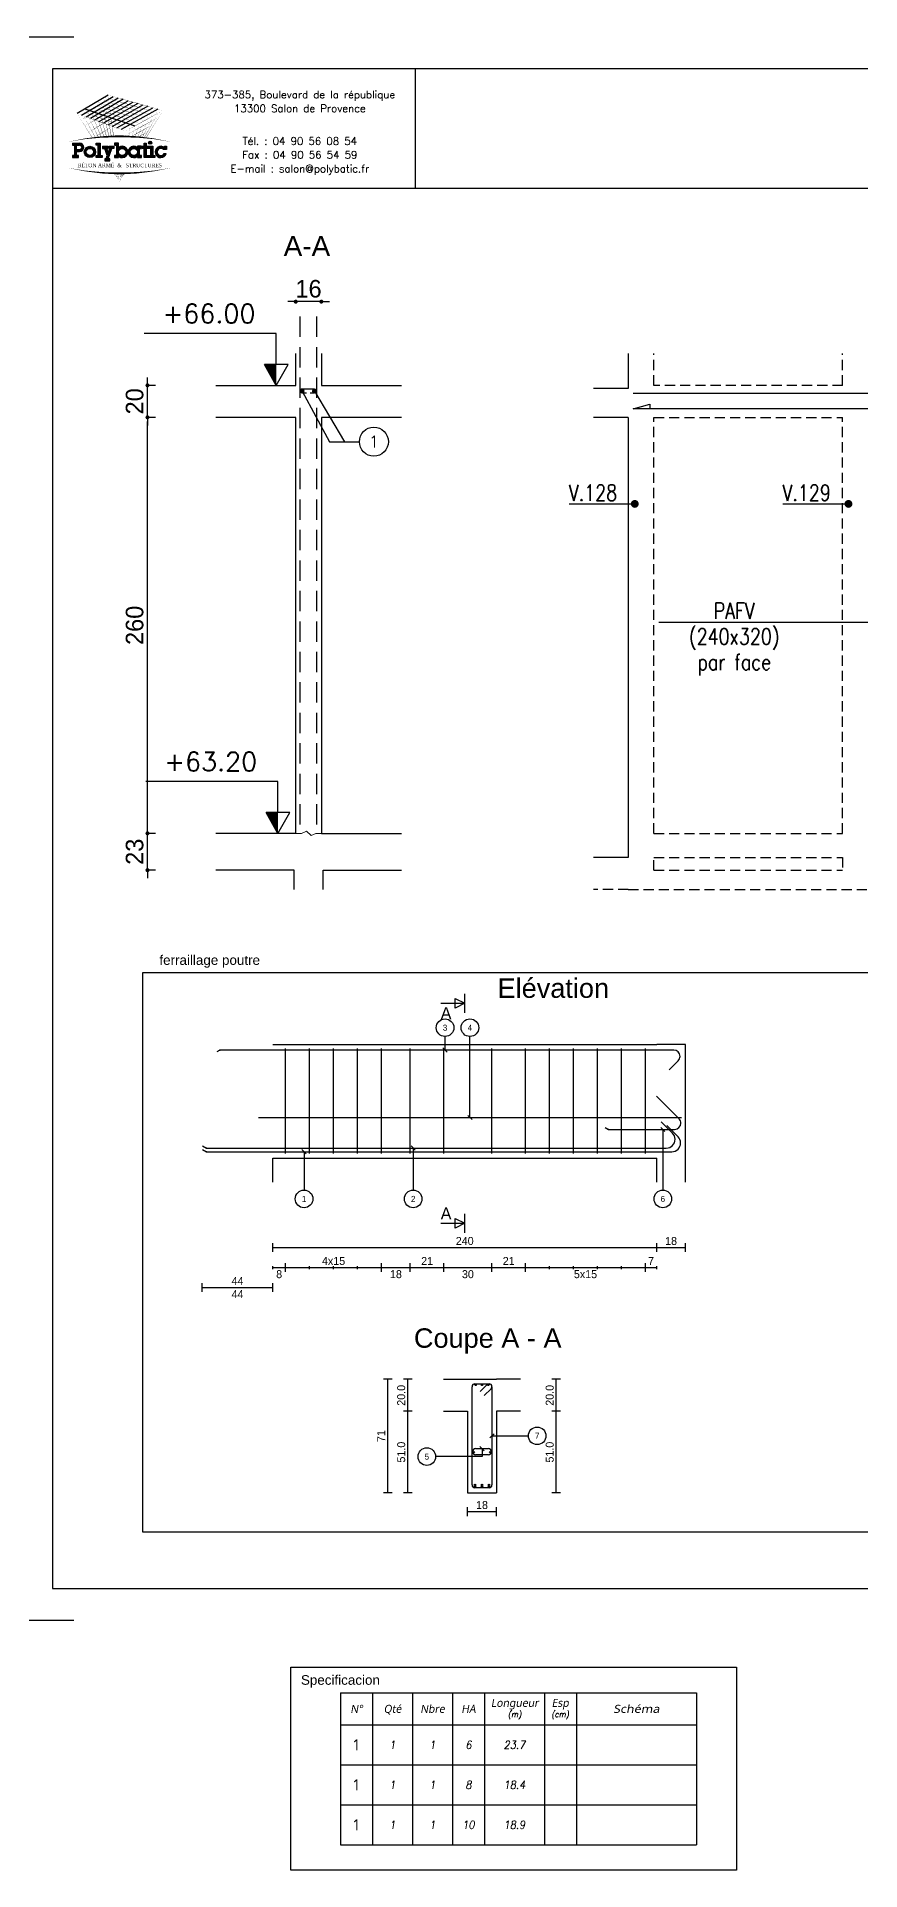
# Model space of a CAD drawing. Header units: metres. Extents: x -5618 to 118954, y -306 to 4637.
# Drawn here: x 57651 to 58165, y 448 to 1594 of the extents above; entities that cross this region are included whole.
import ezdxf
from ezdxf.enums import TextEntityAlignment as Align

# ---------------------------------------------------------------- set-up
doc = ezdxf.new("R2010")
doc.units = ezdxf.units.M
doc.linetypes.add('CACHE', pattern=[9.525, 6.35, -3.175])
doc.linetypes.add('CACHEX2', pattern=[19.05, 12.7, -6.35])
for name, color, linetype in [('1', 7, 'Continuous'), ('104', 7, 'Continuous'), ('173', 7, 'Continuous'), ('5', 7, 'Continuous'), ('6', 7, 'Continuous'), ('7', 7, 'Continuous'), ('COTATION', 1, 'Continuous'), ('GO-FER-HA', 140, 'Continuous'), ('GO-TEXTE', 9, 'Continuous'), ('GO-TEXTE-FER', 3, 'Continuous'), ('K_ENT_M_Building_V.76', 7, 'Continuous'), ('STR_COTATION', 1, 'Continuous'), ('STR_TS', 22, 'Continuous'), ('STR_TS_TXT', 7, 'Continuous'), ('STR_VOI-POT', 6, 'Continuous')]:
    doc.layers.add(name, color=color, linetype=linetype)
doc.layers.add('Kofragna_forma', color=7, linetype='Continuous', lineweight=70)
doc.styles.add('ARIAL', font='ARIAL.TTF')
doc.styles.add('GrDimensions', font='simplex.shx')
doc.styles.add('POLYBATIC', font='TIMES.TTF')
doc.styles.add('schéma', font='simplex.shx')
doc.styles.add('Tableau', font='romans.shx', dxfattribs={"width": 0.9, "oblique": 10})
doc.styles.add('Tableau2', font='trebuc.TTF', dxfattribs={"width": 0.9, "oblique": 10})
doc.styles.add('TEXTE', font='romans.shx')
doc.styles.add('TEXTE TS', font='romans.shx', dxfattribs={"width": 0.7, "oblique": 15})
doc.styles.add('TEXTEBA', font='ARIAL.TTF')
doc.dimstyles.new('COUPE-20', dxfattribs={"dimscale": 0.5, "dimtxt": 22, "dimasz": 5, "dimexe": 0.05, "dimexo": 0, "dimgap": 5, "dimtad": 1, "dimdec": 0, "dimdsep": 46, "dimtxsty": 'Standard', "dimblk1": 'DOT', "dimblk2": 'DOT', "dimsah": 1, "dimcen": 0, "dimdle": 150, "dimclrd": 1, "dimclre": 1, "dimclrt": 7, "dimadec": 0, "dimazin": 0, "dimtfac": 1, "dimtdec": 0, "dimtix": 1, "dimtmove": 2, "dimatfit": 3, "dimldrblk": 'DOT', "dimfxl": 0, "dimtvp": 1, "dimtolj": 1, "dimtzin": 0, "dimarcsym": 0})

# ---------------------------------------------------------------- blocks, each defined once
blk = doc.blocks.new('A$C492E529B')
h = blk.add_hatch(color=256)
h.paths.add_polyline_path([(-1.983, 0.1), (-2.083, 0.1), (-2.083, 0.3), (-1.933, 0.3, 1), (-1.933, 0.7), (-2.283, 0.7), (-2.283, 0.6), (-2.183, 0.6), (-2.183, 0.1), (-2.283, 0.1), (-2.283, 0), (-1.983, 0)])
h.paths.add_polyline_path([(-2.083, 0.4), (-2.083, 0.6), (-1.933, 0.6, -1), (-1.933, 0.4)], flags=16)
h = blk.add_hatch(color=256)
h.paths.add_polyline_path([(-1.158, 0.275, 1), (-1.708, 0.275, 1)])
h.paths.add_polyline_path([(-1.608, 0.275, -1), (-1.258, 0.275, -1)], flags=16)
for color, points in [(256, [(-0.938, 0.7), (-1.138, 0.7), (-1.138, 0.6), (-1.038, 0.6), (-1.038, 0.1), (-1.138, 0.1), (-1.138, 0), (-0.838, 0), (-0.838, 0.1), (-0.938, 0.1)]), (256, [(-0.367, 0.45), (-0.268, 0.45), (-0.268, 0.55), (-0.523, 0.55), (-0.523, 0.45), (-0.473, 0.45), (-0.543, 0.253), (-0.612, 0.45), (-0.562, 0.45), (-0.562, 0.55), (-0.818, 0.55), (-0.818, 0.45), (-0.718, 0.45), (-0.595, 0.101), (-0.648, -0.05), (-0.718, -0.05), (-0.718, -0.15), (-0.468, -0.15), (-0.468, -0.05), (-0.543, -0.05)]), (256, [(1.393, 0.55), (1.292, 0.55), (1.292, 0.7), (1.193, 0.7), (1.193, 0.55), (1.093, 0.55), (1.093, 0.45), (1.193, 0.45), (1.193, 0), (1.393, 0), (1.393, 0.1), (1.292, 0.1), (1.292, 0.45), (1.393, 0.45)]), (140, [(1.413, 0.725, 1), (1.563, 0.725, 1)]), (256, [(1.613, 0.55), (1.413, 0.55), (1.413, 0.45), (1.513, 0.45), (1.513, 0.1), (1.413, 0.1), (1.413, 0), (1.712, 0), (1.712, 0.1), (1.613, 0.1)]), (256, [(2.13, 0.4), (2.283, 0.4), (2.283, 0.55), (2.183, 0.55), (2.183, 0.487, 3.359496), (2.272, 0.2), (2.166, 0.2, -3.125802)])]:
    blk.add_hatch(color=color).paths.add_polyline_path(points)
h = blk.add_hatch(color=256)
h.paths.add_polyline_path([(-0.047, 0.487), (-0.047, 0.7), (-0.248, 0.7), (-0.248, 0.6), (-0.147, 0.6), (-0.147, 0.1), (-0.248, 0.1), (-0.248, 0), (-0.047, 0), (-0.047, 0.063, 2.12132)])
h.paths.add_polyline_path([(-0.047, 0.275, -1), (0.303, 0.275, -1)], flags=16)
h = blk.add_hatch(color=256)
h.paths.add_polyline_path([(1.073, 0.1), (0.973, 0.1), (0.973, 0.45), (1.073, 0.45), (1.073, 0.55), (0.873, 0.55), (0.873, 0.487, 2.12132), (0.873, 0.063), (0.873, 0), (1.073, 0)])
h.paths.add_polyline_path([(0.523, 0.275, -1), (0.873, 0.275, -1)], flags=16)
for p, q in [((-0.595, 0.101), (-0.718, 0.45)), ((-0.648, -0.05), (-0.595, 0.101)), ((-0.543, 0.253), (-0.612, 0.45)), ((-0.543, -0.05), (-0.367, 0.45)), ((-0.543, 0.253), (-0.473, 0.45)), ((0.873, 0.55), (0.873, 0.487)), ((1.073, 0.55), (0.873, 0.55)), ((0.873, 0.063), (0.873, 0)), ((0.973, 0.1), (0.973, 0.45)), ((0.973, 0.45), (1.073, 0.45)), ((1.073, 0.1), (0.973, 0.1)), ((1.073, 0.45), (1.073, 0.55)), ((1.073, 0), (1.073, 0.1)), ((2.166, 0.2), (2.272, 0.2)), ((0.873, 0), (1.073, 0))]:
    blk.add_line(p, q)
for points in [[(-2.283, 0.7), (-1.933, 0.7)], [(-2.283, 0.7), (-2.283, 0.6), (-2.183, 0.6), (-2.183, 0.1), (-2.283, 0.1), (-2.283, 0), (-1.983, 0), (-1.983, 0.1), (-2.083, 0.1), (-2.083, 0.3), (-1.933, 0.3)], [(-2.083, 0.4), (-2.083, 0.6), (-1.933, 0.6)], [(-2.083, 0.4), (-1.933, 0.4)], [(-1.138, 0.7), (-0.938, 0.7), (-0.938, 0.1), (-0.838, 0.1), (-0.838, 0), (-1.138, 0), (-1.138, 0.1), (-1.038, 0.1), (-1.038, 0.6), (-1.138, 0.6), (-1.138, 0.7)], [(-0.818, 0.55), (-0.562, 0.55)], [(-0.818, 0.55), (-0.818, 0.45), (-0.718, 0.45)], [(-0.612, 0.45), (-0.562, 0.45), (-0.562, 0.55)], [(-0.523, 0.55), (-0.268, 0.55), (-0.268, 0.45), (-0.367, 0.45)], [(-0.473, 0.45), (-0.523, 0.45), (-0.523, 0.55)], [(-0.248, 0.7), (-0.248, 0.6), (-0.147, 0.6), (-0.147, 0.1), (-0.248, 0.1), (-0.248, 0), (-0.047, 0), (-0.047, 0.063)], [(-0.047, 0.487), (-0.047, 0.7), (-0.248, 0.7)], [(1.093, 0.55), (1.193, 0.55), (1.193, 0.7), (1.292, 0.7), (1.292, 0.55), (1.393, 0.55), (1.393, 0.45), (1.292, 0.45), (1.292, 0.1), (1.393, 0.1), (1.393, 0), (1.193, 0), (1.193, 0.45), (1.093, 0.45)], [(1.093, 0.45), (1.093, 0.55)], [(1.413, 0.45), (1.413, 0.55), (1.613, 0.55), (1.613, 0.1), (1.712, 0.1), (1.712, 0), (1.413, 0), (1.413, 0.1), (1.513, 0.1), (1.513, 0.45), (1.413, 0.45)], [(2.183, 0.487), (2.183, 0.55), (2.283, 0.55), (2.283, 0.4), (2.13, 0.4)], [(-0.648, -0.05), (-0.718, -0.05), (-0.718, -0.15), (-0.468, -0.15), (-0.468, -0.05), (-0.543, -0.05)]]:
    blk.add_lwpolyline(points)
for centre, radius in [((-1.433, 0.275), 0.275), ((-1.433, 0.275), 0.175), ((0.128, 0.275), 0.175), ((0.698, 0.275), 0.175)]:
    blk.add_circle(centre, radius)
at = {"color": 140}
blk.add_circle((1.488, 0.725), 0.075, dxfattribs=at)
for centre, radius, start, end in [((-1.933, 0.5), 0.2, 270, 90), ((-1.933, 0.5), 0.1, 270, 90), ((0.128, 0.275), 0.275, 230.4788, 129.5212), ((0.698, 0.275), 0.275, 50.4788, 309.5212), ((2.008, 0.275), 0.275, 50.4788, 344.17338), ((2.008, 0.275), 0.175, 45.58469, 334.62307)]:
    blk.add_arc(centre, radius, start, end)
blk = doc.blocks.new('POLYBATIC')
at = {"color": 140}
for p, q in [((-0.43, 3.281), (-1.602, 2.578)), ((-1.435, 2.518), (-0.241, 3.228)), ((-1.268, 2.457), (-0.053, 3.175)), ((0.135, 3.121), (-1.101, 2.397)), ((-0.934, 2.337), (0.323, 3.068)), ((-0.767, 2.276), (0.511, 3.015)), ((0.7, 2.962), (-0.6, 2.216)), ((-0.433, 2.156), (0.888, 2.908)), ((1.076, 2.855), (-0.266, 2.095)), ((-0.099, 2.035), (1.264, 2.802)), ((-1.309, 2.754), (0.586, 2.109)), ((1.452, 2.749), (0.067, 1.974))]:
    blk.add_line(p, q, dxfattribs=at)
for points in [[(-1.602, 2.578, 0, 0.0156, 0), (-1.016, 2.93, 0, 0, 0)], [(-1.435, 2.518, 0, 0.0156, 0), (-0.838, 2.873, 0, 0, 0)], [(-1.268, 2.457, 0, 0.0156, 0), (-0.661, 2.816, 0, 0, 0)], [(-0.2, 2.524, 0.0156, 0, 0), (-1.162, 2.842, 0, 0, 0)], [(-0.692, 1.693, 0.0126, 0, 0), (-1.162, 2.842, 0, 0, 0)], [(-1.016, 2.93, 0.0156, 0, 0), (-0.43, 3.281, 0, 0, 0)], [(-0.039, 2.617, 0.0156, 0, 0), (-1.016, 2.93, 0, 0, 0)], [(-0.589, 1.7, 0.0131, 0, 0), (-1.016, 2.93, 0, 0, 0)], [(-0.391, 2.983, 0, 0.0156, 0), (-0.923, 2.663, 0, 0, 0)], [(0.122, 2.71, 0.0156, 0, 0), (-0.869, 3.018, 0, 0, 0)], [(-0.491, 1.706, 0.0136, 0, 0), (-0.869, 3.018, 0, 0, 0)], [(-0.838, 2.873, 0.0156, 0, 0), (-0.241, 3.228, 0, 0, 0)], [(0.283, 2.803, 0.0156, 0, 0), (-0.723, 3.105, 0, 0, 0)], [(-0.398, 1.71, 0.014, 0, 0), (-0.723, 3.105, 0, 0, 0)], [(-0.661, 2.816, 0.0156, 0, 0), (-0.053, 3.175, 0, 0, 0)], [(0.444, 2.896, 0.0156, 0, 0), (-0.576, 3.193, 0, 0, 0)], [(-0.309, 1.714, 0.0145, 0, 0), (-0.576, 3.193, 0, 0, 0)], [(-0.483, 2.759, 0.0156, 0, 0), (0.135, 3.121, 0, 0, 0)], [(0.605, 2.988, 0.0156, 0, 0), (-0.43, 3.281, 0, 0, 0)], [(-0.225, 1.716, 0.0149, 0, 0), (-0.43, 3.281, 0, 0, 0)], [(-0.305, 2.702, 0.0156, 0, 0), (0.323, 3.068, 0, 0, 0)], [(-0.128, 2.646, 0.0156, 0, 0), (0.511, 3.015, 0, 0, 0)], [(0.05, 2.589, 0.0156, 0, 0), (0.7, 2.962, 0, 0, 0)], [(0.227, 2.532, 0.0156, 0, 0), (0.888, 2.908, 0, 0, 0)], [(1.289, 2.5, 0, 0.0156, 0), (0.283, 2.803, 0, 0, 0)], [(0.405, 2.475, 0.0156, 0, 0), (1.076, 2.855, 0, 0, 0)], [(1.465, 2.598, 0, 0.0156, 0), (0.444, 2.896, 0, 0, 0)], [(0.582, 2.418, 0.0156, 0, 0), (1.264, 2.802, 0, 0, 0)], [(1.641, 2.695, 0, 0.0156, 0), (0.605, 2.988, 0, 0, 0)], [(-0.684, 2.246, 0.0156, 0, 0), (-1.602, 2.578, 0, 0, 0)], [(-1.031, 1.66, 0.0111, 0, 0), (-1.602, 2.578, 0, 0, 0)], [(-1.456, 2.344, 0, 0.0156, 0), (-0.923, 2.663, 0, 0, 0)], [(-0.522, 2.339, 0.0156, 0, 0), (-1.455, 2.666, 0, 0, 0)], [(-0.913, 1.673, 0.0116, 0, 0), (-1.455, 2.666, 0, 0, 0)], [(-1.31, 2.109, 0, 0.0156, 0), (-0.831, 2.397, 0, 0, 0)], [(-0.361, 2.432, 0.0156, 0, 0), (-1.309, 2.754, 0, 0, 0)], [(-0.8, 1.684, 0.0121, 0, 0), (-1.309, 2.754, 0, 0, 0)], [(-1.165, 1.875, 0, 0.0156, 0), (-0.739, 2.131, 0, 0, 0)], [(-1.101, 2.397, 0, 0.0156, 0), (-0.483, 2.759, 0, 0, 0)], [(-0.934, 2.337, 0, 0.0156, 0), (-0.305, 2.702, 0, 0, 0)], [(-0.352, 2.685, 0, 0.0156, 0), (-0.831, 2.397, 0, 0, 0)], [(-0.767, 2.276, 0, 0.0156, 0), (-0.128, 2.646, 0, 0, 0)], [(-0.312, 2.386, 0, 0.0156, 0), (-0.739, 2.131, 0, 0, 0)], [(0.234, 1.914, 0, 0.0156, 0), (-0.684, 2.246, 0, 0, 0)], [(-0.273, 2.088, 0, 0.0156, 0), (-0.646, 1.864, 0, 0, 0)], [(-0.6, 2.216, 0, 0.0156, 0), (0.05, 2.589, 0, 0, 0)], [(0.41, 2.012, 0, 0.0156, 0), (-0.522, 2.339, 0, 0, 0)], [(-0.433, 2.156, 0, 0.0156, 0), (0.227, 2.532, 0, 0, 0)], [(0.586, 2.109, 0, 0.0156, 0), (-0.361, 2.432, 0, 0, 0)], [(-0.266, 2.095, 0, 0.0156, 0), (0.405, 2.475, 0, 0, 0)], [(0.762, 2.207, 0, 0.0156, 0), (-0.2, 2.524, 0, 0, 0)], [(-0.099, 2.035, 0, 0.0156, 0), (0.582, 2.418, 0, 0, 0)], [(0.937, 2.305, 0, 0.0156, 0), (-0.039, 2.617, 0, 0, 0)], [(0.067, 1.974, 0, 0.0156, 0), (0.76, 2.362, 0, 0, 0)], [(1.113, 2.402, 0, 0.0156, 0), (0.122, 2.71, 0, 0, 0)], [(0.213, 1.74, 0, 0.0156, 0), (0.852, 2.095, 0, 0, 0)], [(0.234, 1.914, 0, 0.0156, 0), (0.937, 2.305, 0, 0, 0)], [(0.474, 1.706, 0.00597, 0, 0), (0.586, 2.109, 0, 0, 0)], [(0.587, 1.7, 0.00718, 0, 0), (0.762, 2.207, 0, 0, 0)], [(0.689, 1.693, 0.0083, 0, 0), (0.937, 2.305, 0, 0, 0)], [(0.76, 2.362, 0.0156, 0, 0), (1.452, 2.749, 0, 0, 0)], [(0.765, 1.884, 0.0156, 0, 0), (1.342, 2.205, 0, 0, 0)], [(0.781, 1.685, 0.00933, 0, 0), (1.113, 2.402, 0, 0, 0)], [(0.852, 2.095, 0.0156, 0, 0), (1.491, 2.45, 0, 0, 0)], [(0.865, 1.678, 0.0103, 0, 0), (1.289, 2.5, 0, 0, 0)], [(0.937, 2.305, 0.0156, 0, 0), (1.641, 2.695, 0, 0, 0)], [(0.942, 1.67, 0.0112, 0, 0), (1.465, 2.598, 0, 0, 0)], [(1.012, 1.663, 0.012, 0, 0), (1.641, 2.695, 0, 0, 0)], [(-1.953, 1.508, 0, 0.0781, -0.053843), (0, 1.719, 0, 0, 0)], [(-1.019, 1.641, 0, 0.0156, 0), (-0.646, 1.864, 0, 0, 0)], [(-0.234, 1.79, 0, 0.00638, 0), (-0.365, 1.711, 0, 0.00638, 0)], [(1.953, 1.508, 0, 0.0781, 0.053843), (0, 1.719, 0, 0, 0)], [(0.21, 1.716, 0.00323, 0, 0), (0.234, 1.914, 0, 0, 0)], [(0.349, 1.712, 0.00465, 0, 0), (0.41, 2.012, 0, 0, 0)], [(0.447, 1.708, 0.00693, 0.0156, 0), (0.767, 1.886, 0, 0, 0)], [(0.68, 1.675, 0.0156, 0, 0), (1.193, 1.96, 0, 0, 0)], [(0.96, 1.668, 0.00293, 0, 0), (1.044, 1.715, 0, 0, 0)], [(-1.953, 0.523, 0, 0.0781, 0.053843), (0, 0.312, 0, 0, 0)], [(0, 0, 0, 0.00381, 0), (-0.195, 0.315, 0, 0.00381, 0)], [(0, 0, 0, 0.00368, 0), (-0.171, 0.314, 0, 0.00368, 0)], [(0, 0, 0, 0.00356, 0), (-0.149, 0.314, 0, 0.00356, 0)], [(0, 0, 0, 0.00345, 0), (-0.128, 0.313, 0, 0.00345, 0)], [(0, 0, 0, 0.00334, 0), (-0.109, 0.313, 0, 0.00334, 0)], [(0, 0, 0, 0.00324, 0), (-0.09, 0.313, 0, 0.00324, 0)], [(0, 0, 0, 0.00315, 0), (-0.073, 0.313, 0, 0.00315, 0)], [(0, 0, 0, 0.00306, 0), (-0.056, 0.313, 0, 0.00306, 0)], [(0, 0, 0, 0.00306, 0), (-0.056, 0.313, 0, 0.00306, 0)], [(0, 0, 0, 0.00298, 0), (-0.041, 0.313, 0, 0.00298, 0)], [(1.953, 0.523, 0, 0.0781, -0.053843), (0, 0.312, 0, 0, 0)], [(0, 0, 0, 0.0051, 0), (0.038, 0.313, 0, 0.0051, 0)], [(0, 0, 0, 0.00425, 0), (0.127, 0.313, 0, 0.00425, 0)], [(0, 0, 0, 0.00408, 0), (0.145, 0.314, 0, 0.00408, 0)], [(0, 0, 0, 0.00392, 0), (0.162, 0.314, 0, 0.00392, 0)], [(0, 0, 0, 0.00378, 0), (0.177, 0.314, 0, 0.00378, 0)], [(0, 0, 0, 0.00365, 0), (0.191, 0.315, 0, 0.00365, 0)], [(0, 0, 0, 0.00486, 0), (0.064, 0.313, 0, 0.00486, 0)], [(0, 0, 0, 0.00464, 0), (0.087, 0.313, 0, 0.00464, 0)], [(0, 0, 0, 0.00443, 0), (0.108, 0.313, 0, 0.00443, 0)]]:
    blk.add_lwpolyline(points, format="xyseb", dxfattribs=at)
at = {"color": 5, "xscale": 0.78125, "yscale": 0.78125, "zscale": 0.78125}
blk.add_blockref('A$C492E529B', (0, 0.91), dxfattribs=at)
at = {"lineweight": 60, "style": 'POLYBATIC'}
for s, p in [('BÉTON ARMÉ', (-1.587, 0.547)), ('STRUCTURES', (0.24, 0.547))]:
    blk.add_text(s, height=0.1406, dxfattribs=at).set_placement(p)
at = {"color": 140, "style": 'POLYBATIC'}
blk.add_text('&', height=0.141, dxfattribs=at).set_placement((0, 0.547), align=Align.CENTER)
blk = doc.blocks.new('ime')
at = {"layer": 'COTATION', "const_width": 2.5}
blk.add_lwpolyline([(1.2, 0, -1), (-1.2, 0, -1)], format="xyb", close=True, dxfattribs=at)
at = {"layer": 'COTATION'}
blk.add_lwpolyline([(41.1, 0), (0, 0)], dxfattribs=at)
at = {"layer": 'COTATION', "color": 7, "style": 'TEXTE TS', "width": 0.8}
blk.add_attdef('NAME', (9.1, 2), '', height=10, dxfattribs=at)
blk = doc.blocks.new('mrega')
at = {"layer": 'STR_TS_TXT', "style": 'TEXTE TS', "width": 0.8}
for tag, p in [('ST10', (14.5, 0)), ('DIM', (14.5, -16)), ('NOTE', (14.5, -32))]:
    blk.add_attdef(tag, text='', height=10, dxfattribs=at).set_placement(p, align=Align.CENTER)
blk = doc.blocks.new('_DOT')
at = {"color": 0, "linetype": 'ByBlock'}
blk.add_line((-0.5, 0), (-1, 0), dxfattribs=at)
at = {"color": 0, "linetype": 'ByBlock', "const_width": 0.5}
blk.add_lwpolyline([(-0.25, 0, 1), (0.25, 0, 1)], format="xyb", close=True, dxfattribs=at)
blk = doc.blocks.new('*D1091')
at = {"layer": 'COTATION', "color": 1, "lineweight": -2, "ltscale": 4.5}
for p, q in [((57719.8, 1098.3), (57719.8, 1100.8)), ((57724.8, 1095.8), (57719.7, 1095.8)), ((57719.8, 1072.8), (57719.8, 1095.8)), ((57724.8, 1072.8), (57719.7, 1072.8)), ((57719.8, 1070.3), (57719.8, 1067.8))]:
    blk.add_line(p, q, dxfattribs=at)
at = {"layer": 'DEFPOINTS', "color": 0, "lineweight": -3, "ltscale": 4.5}
for p in [(57719.8, 1095.8), (57762.5, 1095.8), (57762.5, 1072.8)]:
    blk.add_point(p, dxfattribs=at)
at = {"layer": 'COTATION', "color": 1, "lineweight": -2, "ltscale": 4.5, "xscale": 2.5, "yscale": 2.5, "zscale": 2.5}
for p, rotation in [((57719.8, 1095.8), 270), ((57719.8, 1072.8), 90)]:
    blk.add_blockref('_DOT', p, dxfattribs=dict(at, rotation=rotation))
at = {"layer": 'COTATION', "color": 7, "lineweight": -3, "ltscale": 4.5, "insert": (57711.8, 1084.3), "char_height": 11, "attachment_point": 5, "rotation": 90}
blk.add_mtext('\\A1;23', dxfattribs=at)
blk = doc.blocks.new('*D1092')
at = {"layer": 'COTATION', "color": 1, "lineweight": -2, "ltscale": 4.5}
for p, q in [((57724.8, 1355.8), (57719.7, 1355.8)), ((57719.8, 1098.3), (57719.8, 1353.3)), ((57724.8, 1095.8), (57719.7, 1095.8))]:
    blk.add_line(p, q, dxfattribs=at)
at = {"layer": 'DEFPOINTS', "color": 0, "lineweight": -3, "ltscale": 4.5}
for p in [(57719.8, 1355.8), (57762.5, 1355.8), (57762.5, 1095.8)]:
    blk.add_point(p, dxfattribs=at)
at = {"layer": 'COTATION', "color": 1, "lineweight": -2, "ltscale": 4.5, "xscale": 2.5, "yscale": 2.5, "zscale": 2.5}
for p, rotation in [((57719.8, 1355.8), 90), ((57719.8, 1095.8), 270)]:
    blk.add_blockref('_DOT', p, dxfattribs=dict(at, rotation=rotation))
at = {"layer": 'COTATION', "color": 7, "lineweight": -3, "ltscale": 4.5, "insert": (57711.8, 1225.8), "char_height": 11, "attachment_point": 5, "rotation": 90}
blk.add_mtext('\\A1;260', dxfattribs=at)
blk = doc.blocks.new('*D1093')
at = {"layer": 'COTATION', "color": 1, "lineweight": -2, "ltscale": 4.5}
for p, q in [((57724.8, 1375.8), (57719.7, 1375.8)), ((57719.8, 1378.3), (57719.8, 1380.8)), ((57719.8, 1355.8), (57719.8, 1375.8)), ((57724.8, 1355.8), (57719.7, 1355.8)), ((57719.8, 1353.3), (57719.8, 1350.8))]:
    blk.add_line(p, q, dxfattribs=at)
at = {"layer": 'DEFPOINTS', "color": 0, "lineweight": -3, "ltscale": 4.5}
for p in [(57719.8, 1375.8), (57762.5, 1375.8), (57762.5, 1355.8)]:
    blk.add_point(p, dxfattribs=at)
at = {"layer": 'COTATION', "color": 1, "lineweight": -2, "ltscale": 4.5, "xscale": 2.5, "yscale": 2.5, "zscale": 2.5}
for p, rotation in [((57719.8, 1375.8), 270), ((57719.8, 1355.8), 90)]:
    blk.add_blockref('_DOT', p, dxfattribs=dict(at, rotation=rotation))
at = {"layer": 'COTATION', "color": 7, "lineweight": -3, "ltscale": 4.5, "insert": (57711.8, 1365.8), "char_height": 11, "attachment_point": 5, "rotation": 90}
blk.add_mtext('\\A1;20', dxfattribs=at)
blk = doc.blocks.new('*D1094')
at = {"layer": 'DEFPOINTS', "color": 0, "lineweight": -3, "ltscale": 4.5}
for p in [(57812.5, 1428.1), (57812.5, 1395.8, 187.7), (57828.5, 1395.8, 187.7)]:
    blk.add_point(p, dxfattribs=at)
at = {"layer": 'STR_COTATION', "color": 1, "lineweight": -2, "ltscale": 4.5}
for p, q in [((57810, 1428.1), (57807.5, 1428.1)), ((57812.5, 1428.1), (57812.5, 1428.1)), ((57828.5, 1428.1), (57812.5, 1428.1)), ((57828.5, 1428.1), (57828.5, 1428.1)), ((57831, 1428.1), (57833.5, 1428.1))]:
    blk.add_line(p, q, dxfattribs=at)
at = {"layer": 'STR_COTATION', "color": 1, "lineweight": -2, "ltscale": 4.5, "xscale": 2.5, "yscale": 2.5, "zscale": 2.5}
blk.add_blockref('_DOT', (57812.5, 1428.1), dxfattribs=at)
at = {"layer": 'STR_COTATION', "color": 1, "lineweight": -2, "ltscale": 4.5, "xscale": 2.5, "yscale": 2.5, "zscale": 2.5, "rotation": 180}
blk.add_blockref('_DOT', (57828.5, 1428.1), dxfattribs=at)
at = {"layer": 'STR_COTATION', "color": 7, "lineweight": -3, "ltscale": 4.5, "insert": (57820.5, 1436.1), "char_height": 11, "attachment_point": 5}
blk.add_mtext('\\A1;16', dxfattribs=at)
blk = doc.blocks.new('Désignation')
at = {"layer": 'GO-TEXTE-FER'}
for p, q in [((0, 0.8), (8.9, 0.8)), ((0, 0.8), (0, 0)), ((0.8, 0.8), (0.8, 0)), ((1.8, 0.8), (1.8, 0)), ((2.8, 0.8), (2.8, 0)), ((3.6, 0.8), (3.6, 0)), ((5.1, 0.8), (5.1, 0)), ((5.9, 0.8), (5.9, 0)), ((8.9, 0.8), (8.9, 0)), ((0, 0), (8.9, 0))]:
    blk.add_line(p, q, dxfattribs=at)
at = {"layer": 'GO-TEXTE-FER', "style": 'Tableau2', "oblique": 10}
for s, p in [('N°', (0.4, 0.4)), ('Qté', (1.3, 0.4)), ('Nbre', (2.3, 0.4)), ('HA', (3.2, 0.4)), ('Longueur', (4.356, 0.55)), ('Esp', (5.494, 0.55))]:
    blk.add_text(s, height=0.2, dxfattribs=at).set_placement(p, align=Align.MIDDLE_CENTER)
at = {"layer": 'GO-TEXTE-FER', "style": 'Tableau2', "oblique": 10, "width": 1.2}
blk.add_text('Schéma', height=0.2, dxfattribs=at).set_placement((7.4, 0.4), align=Align.MIDDLE_CENTER)
at = {"layer": 'GO-TEXTE-FER', "color": 7, "style": 'Tableau', "oblique": 10, "width": 0.9}
for s, p in [('(m)', (4.356, 0.265)), ('(cm)', (5.494, 0.265))]:
    blk.add_text(s, height=0.15, dxfattribs=at).set_placement(p, align=Align.MIDDLE_CENTER)
blk = doc.blocks.new('Spécial')
at = {"layer": 'GO-TEXTE-FER'}
for p, q in [((0, 0), (0, -1)), ((0, 0), (8.9, 0)), ((0.8, 0), (0.8, -1)), ((1.8, 0), (1.8, -1)), ((2.8, 0), (2.8, -1)), ((3.6, 0), (3.6, -1)), ((5.1, 0), (5.1, -1)), ((5.9, 0), (5.9, -1)), ((8.9, 0), (8.9, -1)), ((0, -1), (8.9, -1))]:
    blk.add_line(p, q, dxfattribs=at)
at = {"layer": 'GO-TEXTE-FER', "style": 'Tableau2', "width": 0.9}
blk.add_attdef('NUMERO', text='', height=0.28, dxfattribs=at).set_placement((0.4, -0.5), align=Align.MIDDLE_CENTER)
at = {"layer": 'GO-TEXTE-FER', "style": 'Tableau', "oblique": 10, "width": 0.9}
for tag, p in [('QUANTITE', (1.3, -0.5)), ('NOMBRE', (2.3, -0.5)), ('NUANCE', (3.2, -0.5)), ('LONGUEUR', (4.35, -0.5)), ('ESPACEMENTS', (5.5, -0.5))]:
    blk.add_attdef(tag, text='', height=0.2, dxfattribs=at).set_placement(p, align=Align.MIDDLE_CENTER)

msp = doc.modelspace()

# ---------------------------------------------------------------- linework, layer by layer
at = {"color": 7, "linetype": 'Continuous', "lineweight": -3}
for p, q in [((57807.71, 1388.79, 187.69), (57792.96, 1388.79, 187.69)), ((57800.34, 1375.79, 187.69), (57792.96, 1388.79, 187.69)), ((57807.71, 1388.79, 187.69), (57792.96, 1388.79, 187.69)), ((57800.34, 1375.79, 187.69), (57792.96, 1388.79, 187.69)), ((57800.34, 1375.79, 187.69), (57807.71, 1388.79, 187.69)), ((57800.34, 1375.79, 187.69), (57807.71, 1388.79, 187.69)), ((57808.77, 1108.79, 187.69), (57794.02, 1108.79, 187.69)), ((57801.39, 1095.79, 187.69), (57794.02, 1108.79, 187.69)), ((57808.77, 1108.79, 187.69), (57794.02, 1108.79, 187.69)), ((57801.39, 1095.79, 187.69), (57794.02, 1108.79, 187.69)), ((57801.39, 1095.79, 187.69), (57808.77, 1108.79, 187.69)), ((57801.39, 1095.79, 187.69), (57808.77, 1108.79, 187.69))]:
    msp.add_line(p, q, dxfattribs=at)
for points in [[(57640.53, 1560.38), (57640.53, 1593.71), (57673.86, 1593.71)], [(57887.17, 1573.71), (57887.17, 1498.77)], [(59020.39, 1498.77), (57660.53, 1498.77)], [(57673.86, 603.81), (57640.53, 603.81), (57640.53, 637.14)]]:
    msp.add_lwpolyline(points)
for points in [[(57660.53, 1573.71), (57660.53, 623.81), (59020.39, 623.81), (59020.39, 1573.71)], [(57809.44, 574.63), (58087.97, 574.63), (58087.97, 447.7), (57809.44, 447.7)]]:
    msp.add_lwpolyline(points, close=True)
at = {"lineweight": 18, "elevation": 187.69}
msp.add_lwpolyline([(57828.54, 1095.79), (57825.07, 1095.79), (57822.05, 1094.36), (57819.3, 1097.13), (57816.14, 1095.79), (57812.54, 1095.79)], dxfattribs=at)
at = {"color": 7, "linetype": 'Continuous', "lineweight": -3}
for points in [[(57792.96, 1388.79, 187.69), (57800.34, 1375.79, 187.69), (57800.34, 1388.76, 187.69)], [(57792.96, 1388.79, 187.69), (57800.34, 1375.79, 187.69), (57800.34, 1388.76, 187.69)], [(57794.02, 1108.79, 187.69), (57801.39, 1095.79, 187.69), (57801.39, 1108.75, 187.69)], [(57794.02, 1108.79, 187.69), (57801.39, 1095.79, 187.69), (57801.39, 1108.75, 187.69)]]:
    msp.add_solid(points, dxfattribs=at)
at = {"layer": '1', "color": 1}
for points in [[(58052.09, 917.39), (58037.96, 931.52)], [(57789.13, 918.23), (58053.63, 918.23)], [(58005.99, 911.88), (58007.98, 910.73)], [(58007.98, 910.73), (58049.33, 910.73)], [(58048.02, 908.47), (58040.95, 915.54)], [(58051.52, 906.22), (58044.45, 913.29)], [(58053.23, 914.63), (58053.23, 914.63)], [(57754.29, 900.52), (57756.77, 899.08)], [(57754.29, 898.27), (57756.77, 896.83)], [(57756.77, 899.08), (58044.13, 899.08)], [(57756.77, 896.83), (58047.63, 896.83)], [(58049.63, 904.58), (58049.63, 904.58)], [(58053.13, 902.33), (58053.13, 902.33)], [(57924.94, 711.27), (57932.94, 711.27)], [(57923.04, 709.37), (57923.04, 709.37)], [(57929.94, 707.47), (57924.94, 707.47)], [(57932.94, 707.47), (57927.94, 707.47)], [(57934.84, 709.37), (57934.84, 709.37)]]:
    msp.add_lwpolyline(points, dxfattribs=at)
for centre, radius in [((57923.84, 708.97), 0.4), ((57934.04, 708.97), 0.4), ((57924.54, 688.57), 0.5), ((57924.54, 687.57), 0.5), ((57928.94, 688.57), 0.5), ((57928.94, 687.57), 0.5), ((57933.34, 688.57), 0.5), ((57933.34, 687.57), 0.5)]:
    msp.add_circle(centre, radius, dxfattribs=at)
for centre, radius, start, end in [((58049.33, 914.63), 3.9, 0, 45), ((58044.13, 904.58), 5.5, 0, 45), ((58049.33, 914.63), 3.9, 270, 0), ((58047.63, 902.33), 5.5, 0, 45), ((58044.13, 904.58), 5.5, 270, 0), ((58047.63, 902.33), 5.5, 270, 0), ((57924.94, 709.37), 1.9, 90, 180), ((57932.94, 709.37), 1.9, 0, 90), ((57924.94, 709.37), 1.9, 180, 270), ((57932.94, 709.37), 1.9, 270, 0)]:
    msp.add_arc(centre, radius, start, end, dxfattribs=at)
for p in [(58007.98, 910.73), (57756.77, 899.08), (57756.77, 896.83)]:
    msp.add_point(p, dxfattribs=at)
at = {"layer": '104', "color": 104}
for points in [[(57903.13, 989.58), (57918.13, 989.58)], [(57918.13, 983.58), (57918.13, 995.58)], [(57903.13, 852.08), (57918.13, 852.08)], [(57918.13, 846.08), (57918.13, 858.08)]]:
    msp.add_lwpolyline(points, dxfattribs=at)
for points in [[(57918.13, 989.58), (57912.13, 986.58), (57912.13, 992.58), (57918.13, 989.58)], [(57918.13, 852.08), (57912.13, 849.08), (57912.13, 855.08), (57918.13, 852.08)]]:
    msp.add_lwpolyline(points, close=True, dxfattribs=at)
at = {"layer": '173', "color": 173}
for points in [[(57765.05, 960.33), (57763.06, 959.19)], [(58048.83, 960.33), (57765.05, 960.33)], [(57806.13, 895.73), (57806.13, 961.33)], [(57821.13, 895.73), (57821.13, 961.33)], [(57836.13, 895.73), (57836.13, 961.33)], [(57851.13, 895.73), (57851.13, 961.33)], [(57866.13, 895.73), (57866.13, 961.33)], [(57884.13, 895.73), (57884.13, 961.33)], [(57905.13, 895.73), (57905.13, 961.33)], [(57935.13, 895.73), (57935.13, 961.33)], [(57956.13, 895.73), (57956.13, 961.33)], [(57971.13, 895.73), (57971.13, 961.33)], [(57986.13, 895.73), (57986.13, 961.33)], [(58001.13, 895.73), (58001.13, 961.33)], [(58016.13, 895.73), (58016.13, 961.33)], [(58031.13, 895.73), (58031.13, 961.33)], [(58045.93, 948.02), (58051.59, 953.68)], [(58052.73, 956.43), (58052.73, 956.43)], [(57922.74, 688.57), (57922.74, 749.97)], [(57924.54, 751.77), (57933.34, 751.77)], [(57927.83, 747), (57932.07, 751.24)], [(57934.62, 748.7), (57930.37, 744.45)], [(57933.34, 751.77), (57933.34, 751.77)], [(57935.14, 749.97), (57935.14, 688.57)], [(57935.14, 749.97), (57935.14, 749.97)], [(57933.34, 686.77), (57924.54, 686.77)]]:
    msp.add_lwpolyline(points, dxfattribs=at)
for centre in [(57924.94, 751.07), (57928.94, 751.07), (57932.94, 751.07)]:
    msp.add_circle(centre, 0.4, dxfattribs=at)
for centre, radius, start, end in [((58048.83, 956.43), 3.9, 0, 90), ((58048.83, 956.43), 3.9, 315, 0), ((57924.54, 749.97), 1.8, 90, 180), ((57933.34, 749.97), 1.8, 90, 135), ((57933.34, 749.97), 1.8, 0, 90), ((57933.34, 749.97), 1.8, 315, 0), ((57924.54, 688.57), 1.8, 180, 270), ((57933.34, 688.57), 1.8, 270, 0)]:
    msp.add_arc(centre, radius, start, end, dxfattribs=at)
msp.add_point((57765.05, 960.33), dxfattribs=at)
at = {"layer": '5', "color": 5}
for points in [[(57798.13, 834.17), (57798.13, 839.67)], [(57798.13, 836.92), (58038.13, 836.92)], [(58038.13, 834.17), (58038.13, 839.67)], [(58038.13, 836.92), (58056.13, 836.92)], [(58056.13, 834.17), (58056.13, 839.67)], [(57798.13, 823.5), (57798.13, 825.33)], [(57806.13, 821.67), (57806.13, 827.17)], [(57806.13, 823.5), (57806.13, 825.33)], [(57821.13, 823.5), (57821.13, 825.33)], [(57836.13, 823.5), (57836.13, 825.33)], [(57851.13, 823.5), (57851.13, 825.33)], [(57866.13, 821.67), (57866.13, 827.17)], [(57866.13, 823.5), (57866.13, 825.33)], [(57884.13, 821.67), (57884.13, 827.17)], [(57884.13, 823.5), (57884.13, 825.33)], [(57905.13, 821.67), (57905.13, 827.17)], [(57905.13, 823.5), (57905.13, 825.33)], [(57935.13, 821.67), (57935.13, 827.17)], [(57935.13, 823.5), (57935.13, 825.33)], [(57956.13, 821.67), (57956.13, 827.17)], [(57956.13, 823.5), (57956.13, 825.33)], [(57971.13, 823.5), (57971.13, 825.33)], [(57986.13, 823.5), (57986.13, 825.33)], [(58001.13, 823.5), (58001.13, 825.33)], [(58016.13, 823.5), (58016.13, 825.33)], [(58031.13, 821.67), (58031.13, 827.17)], [(58031.13, 823.5), (58031.13, 825.33)], [(58038.13, 823.5), (58038.13, 825.33)], [(57754.04, 809.17), (57754.04, 814.67)], [(57798.13, 824.42), (57806.13, 824.42)], [(57798.13, 809.17), (57798.13, 814.67)], [(57806.13, 824.42), (57821.13, 824.42)], [(57806.13, 824.42), (57866.13, 824.42)], [(57821.13, 824.42), (57836.13, 824.42)], [(57836.13, 824.42), (57851.13, 824.42)], [(57851.13, 824.42), (57866.13, 824.42)], [(57866.13, 824.42), (57884.13, 824.42)], [(57884.13, 824.42), (57905.13, 824.42)], [(57905.13, 824.42), (57935.13, 824.42)], [(57935.13, 824.42), (57956.13, 824.42)], [(57956.13, 824.42), (57971.13, 824.42)], [(57956.13, 824.42), (58031.13, 824.42)], [(57971.13, 824.42), (57986.13, 824.42)], [(57986.13, 824.42), (58001.13, 824.42)], [(58001.13, 824.42), (58016.13, 824.42)], [(58016.13, 824.42), (58031.13, 824.42)], [(58031.13, 824.42), (58038.13, 824.42)], [(57754.04, 811.92), (57798.13, 811.92)], [(57872.78, 754.57), (57867.28, 754.57)], [(57870.03, 683.57), (57870.03, 754.57)], [(57885.28, 754.57), (57879.78, 754.57)], [(57882.53, 734.57), (57882.53, 754.57)], [(57978.11, 754.57), (57972.61, 754.57)], [(57975.36, 734.57), (57975.36, 754.57)], [(57885.28, 734.57), (57879.78, 734.57)], [(57882.53, 683.57), (57882.53, 734.57)], [(57978.11, 734.57), (57972.61, 734.57)], [(57975.36, 683.57), (57975.36, 734.57)], [(57872.78, 683.57), (57867.28, 683.57)], [(57885.28, 683.57), (57879.78, 683.57)], [(57978.11, 683.57), (57972.61, 683.57)], [(57919.94, 669.15), (57919.94, 674.65)], [(57919.94, 671.9), (57937.94, 671.9)], [(57937.94, 669.15), (57937.94, 674.65)]]:
    msp.add_lwpolyline(points, dxfattribs=at)
at = {"layer": '6', "color": 6}
for points in [[(57905.85, 960.33), (57905.85, 968.83)], [(57921.38, 918.23), (57921.38, 968.83)], [(57904.52, 961.66), (57907.17, 959.01)], [(57920.06, 919.56), (57922.71, 916.91)], [(58043.33, 909.41), (58040.67, 912.06)], [(58042, 910.73), (58042, 872.83)], [(57819.03, 895.51), (57816.37, 898.16)], [(57817.7, 896.83), (57817.7, 872.83)], [(57887.25, 897.76), (57884.6, 900.41)], [(57885.92, 899.08), (57885.92, 872.83)], [(57930.27, 709.94), (57927.62, 712.59)], [(57928.94, 711.27), (57928.94, 706.27)], [(57936.47, 720.6), (57933.82, 717.94)], [(57935.14, 719.27), (57957.94, 719.27)], [(57928.94, 706.27), (57899.94, 706.27)]]:
    msp.add_lwpolyline(points, dxfattribs=at)
for centre in [(57905.85, 974.33), (57921.38, 974.33), (57817.7, 867.33), (57885.92, 867.33), (58042, 867.33), (57963.44, 719.27), (57894.44, 706.27)]:
    msp.add_circle(centre, 5.5, dxfattribs=at)
at = {"layer": '7', "color": 7}
for points in [[(57798.13, 963.83), (58038.13, 963.83)], [(58056.13, 963.83), (58038.13, 963.83)], [(58056.13, 963.83), (58047.13, 963.83)], [(58056.13, 877.83), (58056.13, 963.83)], [(57798.13, 892.83), (58038.13, 892.83)], [(57798.13, 877.83), (57798.13, 892.83)], [(58038.13, 877.83), (58038.13, 892.83)], [(58056.13, 877.83), (58056.13, 892.83)], [(57904.94, 754.57), (57919.94, 754.57)], [(57919.94, 754.57), (57937.94, 754.57)], [(57952.94, 754.57), (57937.94, 754.57)], [(57904.94, 734.57), (57919.94, 734.57)], [(57919.94, 734.57), (57919.94, 683.57)], [(57952.94, 734.57), (57937.94, 734.57)], [(57937.94, 734.57), (57937.94, 683.57)], [(57919.94, 683.57), (57937.94, 683.57)]]:
    msp.add_lwpolyline(points, dxfattribs=at)
at = {"layer": 'COTATION', "elevation": 281.53}
msp.add_lwpolyline([(58486.82, 1361.03), (58486.82, 1364.03), (58497.38, 1361.03), (58023.38, 1361.03), (58033.94, 1364.03), (58033.94, 1361.03)], dxfattribs=at)
at = {"layer": 'GO-FER-HA', "elevation": 93.84}
for points in [[(57816.55, 1372.22), (57833.69, 1340.59), (57852.28, 1340.59)], [(57824.25, 1372.22), (57843.03, 1340.59), (57852.28, 1340.59)]]:
    msp.add_lwpolyline(points, dxfattribs=at)
at = {"layer": 'GO-FER-HA'}
msp.add_circle((57861.34, 1340.59, 93.84), 9.06, dxfattribs=at)
at = {"layer": 'GO-TEXTE-FER'}
msp.add_lwpolyline([(57716.96, 1008.9), (58589.45, 1008.9), (58589.45, 658.95), (57716.96, 658.95)], close=True, dxfattribs=at)
at = {"layer": 'K_ENT_M_Building_V.76', "color": 30, "linetype": 'Continuous', "lineweight": -3}
for p, q in [((57793.84, 1408.29, 187.69), (57717.69, 1408.29, 187.69)), ((57793.84, 1408.29, 187.69), (57717.69, 1408.29, 187.69)), ((57800.34, 1408.29, 187.69), (57793.84, 1408.29, 187.69)), ((57800.34, 1408.29, 187.69), (57793.84, 1408.29, 187.69)), ((57800.34, 1388.79, 187.69), (57800.34, 1408.29, 187.69)), ((57800.34, 1388.79, 187.69), (57800.34, 1408.29, 187.69)), ((57794.89, 1128.29, 187.69), (57718.75, 1128.29, 187.69)), ((57794.89, 1128.29, 187.69), (57718.75, 1128.29, 187.69)), ((57801.39, 1128.29, 187.69), (57794.89, 1128.29, 187.69)), ((57801.39, 1128.29, 187.69), (57794.89, 1128.29, 187.69)), ((57801.39, 1108.79, 187.69), (57801.39, 1128.29, 187.69)), ((57801.39, 1108.79, 187.69), (57801.39, 1128.29, 187.69))]:
    msp.add_line(p, q, dxfattribs=at)
at = {"layer": 'Kofragna_forma', "color": 4, "lineweight": -3}
for p, q in [((57812.54, 1375.79, 187.69), (57812.54, 1395.79, 187.69)), ((57828.54, 1395.79, 187.69), (57828.54, 1375.79, 187.69)), ((58020.38, 1395.79, 187.69), (58020.38, 1373.79, 187.69)), ((57762.54, 1375.79, 187.69), (57812.54, 1375.79, 187.69)), ((57828.54, 1375.79, 281.53), (57878.54, 1375.79, 281.53)), ((58020.38, 1373.79, 187.69), (57998.59, 1373.79, 187.69)), ((57812.54, 1355.79, 187.69), (57762.54, 1355.79, 187.69)), ((57812.54, 1095.79, 187.69), (57812.54, 1355.79, 187.69)), ((57828.54, 1355.79, 187.69), (57828.54, 1095.79, 187.69)), ((57878.54, 1355.79, 281.53), (57828.54, 1355.79, 281.53)), ((58020.38, 1355.79, 187.69), (57998.59, 1355.79, 187.69)), ((58020.38, 1355.79, 187.69), (58020.38, 1156.79, 187.69)), ((58020.38, 1156.79, 187.69), (58020.38, 1080.79, 187.69)), ((57812.54, 1095.79, 187.69), (57762.54, 1095.79, 187.69)), ((57828.54, 1095.79, 187.69), (57878.54, 1095.79, 187.69)), ((58020.38, 1080.79, 187.69), (57998.59, 1080.79, 187.69)), ((57811.54, 1072.79, 187.69), (57762.54, 1072.79, 187.69)), ((57811.54, 1060.79, 187.69), (57811.54, 1072.79, 187.69)), ((57829.54, 1072.79, 187.69), (57878.54, 1072.79, 187.69)), ((57829.54, 1060.79, 187.69), (57829.54, 1072.79, 187.69))]:
    msp.add_line(p, q, dxfattribs=at)
at = {"layer": 'Kofragna_forma', "linetype": 'CACHE', "lineweight": -3}
for p, q in [((58036.38, 1375.79, 187.69), (58036.38, 1395.79, 187.69)), ((58154.38, 1375.79, 187.69), (58154.38, 1395.79, 187.69)), ((58154.38, 1375.79, 187.69), (58036.38, 1375.79, 187.69)), ((58036.38, 1095.79, 187.69), (58036.38, 1355.79, 187.69)), ((58036.38, 1355.79, 187.69), (58154.38, 1355.79, 187.69)), ((58154.38, 1095.79, 187.69), (58154.38, 1355.79, 187.69)), ((58036.38, 1095.79, 187.69), (58154.38, 1095.79, 187.69)), ((58036.38, 1080.79, 187.69), (58154.38, 1080.79, 187.69)), ((58036.38, 1072.79, 187.69), (58036.38, 1080.79, 187.69)), ((58154.38, 1080.79, 187.69), (58154.38, 1072.79, 187.69)), ((58036.38, 1072.79, 187.69), (58154.38, 1072.79, 187.69)), ((58020.38, 1060.79, 187.69), (57998.59, 1060.79, 187.69)), ((58020.38, 1060.79, 187.69), (58199.38, 1060.79, 187.69))]:
    msp.add_line(p, q, dxfattribs=at)
at = {"layer": 'STR_TS', "color": 3}
msp.add_line((58039.38, 1227.71, 281.53), (58279.38, 1227.71, 281.53), dxfattribs=at)
at = {"layer": 'STR_VOI-POT'}
msp.add_line((58023.38, 1370.89, 187.69), (58736.33, 1370.89, 187.69), dxfattribs=at)
at = {"layer": 'STR_VOI-POT', "color": 1, "linetype": 'CACHEX2', "elevation": 187.69}
for points in [[(57815.1, 1418.79), (57815.11, 1095.79)], [(57825.54, 1418.79), (57825.54, 1095.79)]]:
    msp.add_lwpolyline(points, dxfattribs=at)
at = {"layer": 'STR_VOI-POT', "const_width": 1.44, "elevation": 93.84}
for points in [[(57815.83, 1372.22, -1), (57817.27, 1372.22, -1)], [(57823.38, 1372.22, -1), (57824.82, 1372.22, -1)]]:
    msp.add_lwpolyline(points, format="xyb", close=True, dxfattribs=at)
at = {"layer": 'STR_VOI-POT', "elevation": 93.84}
msp.add_lwpolyline([(57819.16, 1370.92), (57816.55, 1370.92, -0.4142136), (57815.24, 1372.22), (57815.24, 1372.31, -0.4142136), (57816.55, 1373.62), (57824.1, 1373.62, -0.431995), (57825.4, 1372.22), (57825.4, 1372.22, -0.4142136), (57824.1, 1370.92), (57821.48, 1370.92)], format="xyb", dxfattribs=at)

# ---------------------------------------------------------------- block references
at = {"xscale": 16.49835000000894, "yscale": 16.49834999989253, "zscale": 16.49835000000003}
msp.add_blockref('POLYBATIC', (57702.3, 1503.09), dxfattribs=at)
at = {"layer": 'COTATION'}
ref = msp.add_blockref('ime', (58024.45, 1301.69, 187.69), dxfattribs=dict(at, xscale=-1))
ref.add_attrib('NAME', 'V.128', (57983.23, 1303.69, 187.69), dxfattribs={"color": 7, "height": 10, "style": 'TEXTE TS', "width": 0.8})
ref = msp.add_blockref('ime', (58158.03, 1301.69, 187.69), dxfattribs=dict(at, xscale=-1))
ref.add_attrib('NAME', 'V.129', (58116.81, 1303.69, 187.69), dxfattribs={"color": 7, "height": 10, "style": 'TEXTE TS', "width": 0.8})
at = {"layer": 'GO-FER-HA', "xscale": 25, "yscale": 25, "zscale": 25}
msp.add_blockref('Désignation', (57840.48, 538.62), dxfattribs=at)
at = {"layer": 'GO-FER-HA', "xscale": 24.99585865624249, "yscale": 24.99585865560221, "zscale": 24.9958586556}
for p, values in [((57840.48, 538.62), {'NUMERO': '1', 'QUANTITE': '1', 'NOMBRE': '1', 'NUANCE': '6', 'LONGUEUR': '23.7'}), ((57840.48, 513.62), {'NUMERO': '1', 'QUANTITE': '1', 'NOMBRE': '1', 'NUANCE': '8', 'LONGUEUR': '18.4'}), ((57840.48, 488.63), {'NUMERO': '1', 'QUANTITE': '1', 'NOMBRE': '1', 'NUANCE': '10', 'LONGUEUR': '18.9'})]:
    msp.add_blockref('Spécial', p, dxfattribs=at).add_auto_attribs(values)
at = {"layer": 'STR_TS_TXT'}
msp.add_blockref('mrega', (58072.15, 1229.87, 375.38), dxfattribs=at).add_auto_attribs({'NOTE': 'par face', 'ST10': 'PAFV', 'DIM': '(240x320)'})

# ---------------------------------------------------------------- texts
at = {"style": 'schéma'}
for s, p in [('373-385, Boulevard de la république', (57815.05, 1555.18)), ('13300 Salon de Provence', (57815.05, 1546.55)), ('Tél. : 04 90 56 08 54', (57815.05, 1526.16)), ('E-mail : salon@polybatic.fr', (57815.05, 1508.9)), ('Fax : 04 90 56 54 59', (57815.05, 1517.53))]:
    msp.add_text(s, height=4.6662, dxfattribs=at).set_placement(p, align=Align.CENTER)
at = {"style": 'ARIAL'}
for s, height, p in [('Elévation', 12.129, (57973.52, 999.06)), ('Coupe A - A', 12.1293, (57932.52, 780.37))]:
    msp.add_text(s, height=height, dxfattribs=at).set_placement(p, align=Align.MIDDLE_CENTER)
at = {"layer": '104', "color": 104}
msp.add_text('A', height=7.5, dxfattribs=at).set_placement((57903.13, 987.14), align=Align.TOP_LEFT)
msp.add_text('A', height=7.5, dxfattribs=at).set_placement((57903.13, 854.53))
at = {"layer": '5', "color": 5}
for s, p in [('240', (57918.13, 838.54)), ('18', (58047.13, 838.54)), ('4x15', (57836.13, 826.04)), ('21', (57894.63, 826.04)), ('21', (57945.63, 826.04)), ('7', (58034.63, 826.04)), ('44', (57776.09, 813.54)), ('18', (57928.94, 673.52))]:
    msp.add_text(s, height=5, dxfattribs=at).set_placement(p, align=Align.CENTER)
for s, p in [('8', (57802.13, 822.8)), ('18', (57875.13, 822.8)), ('30', (57920.13, 822.8)), ('5x15', (57993.63, 822.8)), ('44', (57776.09, 810.3))]:
    msp.add_text(s, height=5, dxfattribs=at).set_placement(p, align=Align.TOP_CENTER)
for s, p in [('20.0', (57880.91, 744.57)), ('20.0', (57973.74, 744.57)), ('71', (57868.41, 719.07)), ('51.0', (57880.91, 709.07)), ('51.0', (57973.74, 709.07))]:
    msp.add_text(s, height=5, rotation=90, dxfattribs=at).set_placement(p, align=Align.CENTER)
at = {"layer": '6', "color": 6}
for s, p in [('3', (57905.85, 974.33)), ('4', (57921.38, 974.33)), ('1', (57817.7, 867.33)), ('2', (57885.92, 867.33)), ('6', (58042, 867.33)), ('7', (57963.44, 719.27)), ('5', (57894.44, 706.27))]:
    msp.add_text(s, height=3.75, dxfattribs=at).set_placement(p, align=Align.MIDDLE_CENTER)
at = {"layer": 'GO-FER-HA', "style": 'TEXTE'}
msp.add_text('1', height=7.2, dxfattribs=at).set_placement((57861.34, 1340.59, 93.84), align=Align.MIDDLE_CENTER)
at = {"layer": 'GO-TEXTE', "style": 'TEXTEBA'}
msp.add_text('A-A', height=12.497, dxfattribs=at).set_placement((57804.94, 1456.62, 187.69))
at = {"layer": 'GO-TEXTE', "lineweight": -3, "style": 'ARIAL'}
for s, p in [('ferraillage poutre', (57727.26, 1013.6)), ('Specificacion', (57815.73, 563.67))]:
    msp.add_text(s, height=6, dxfattribs=at).set_placement(p)
at = {"layer": 'K_ENT_M_Building_V.76', "color": 0, "linetype": 'Continuous', "lineweight": -3, "char_height": 11.7, "attachment_point": 9, "style": 'GrDimensions'}
for s, insert in [('+66.00', (57787.34, 1414.79, 187.69)), ('\\A1;+63.20', (57788.39, 1134.79, 187.69))]:
    msp.add_mtext(s, dxfattribs=dict(at, insert=insert))

# ---------------------------------------------------------------- dimensions: what is measured, and where the dimension line sits
at = {"layer": 'COTATION', "lineweight": -3, "ltscale": 4.5}
for base, p1, p2, picture, middle in [((57719.76, 1375.79, 93.84), (57762.54, 1355.79, 93.84), (57762.54, 1375.79, 93.84), '*D1093', (57711.76, 1365.79, 93.84)), ((57719.76, 1355.79, 93.84), (57762.54, 1095.79, 93.84), (57762.54, 1355.79, 93.84), '*D1092', (57711.76, 1225.79, 93.84)), ((57719.76, 1095.79, 93.84), (57762.54, 1072.79, 93.84), (57762.54, 1095.79, 93.84), '*D1091', (57711.76, 1084.29, 93.84))]:
    dim = msp.add_linear_dim(base=base, p1=p1, p2=p2, angle=90, dimstyle='COUPE-20', dxfattribs=at)
    dim.commit()
    dim.dimension.update_dxf_attribs({"geometry": picture, "text_midpoint": middle})
at = {"layer": 'STR_COTATION', "lineweight": -3, "ltscale": 4.5}
dim = msp.add_linear_dim(base=(57812.54, 1428.07), p1=(57828.54, 1395.79, 187.69), p2=(57812.54, 1395.79, 187.69), angle=180, dimstyle='COUPE-20', override={"dimfxl": 0.1}, dxfattribs=at)
dim.commit()
dim.dimension.update_dxf_attribs({"geometry": '*D1094', "text_midpoint": (57820.54, 1436.07)})

doc.saveas('drawing.dxf')
